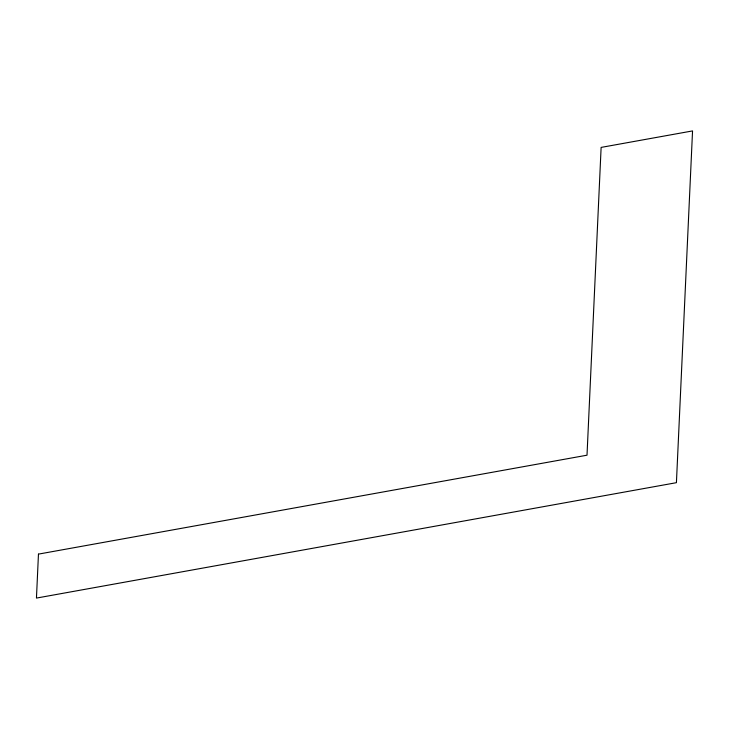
<?xml version="1.0" encoding="UTF-8"?>
<svg xmlns="http://www.w3.org/2000/svg" width="729" height="729" viewBox="0 0 729 729"><rect width="100%" height="100%" fill="white"/><g stroke="black" fill="none" stroke-linecap="round" stroke-linejoin="round"><path stroke-width="1.09" d="M38.464 554.113L36.45 598.081L676.421 482.68L692.55 130.919L601.124 147.404L587.009 455.197L38.464 554.113"/></g></svg>
